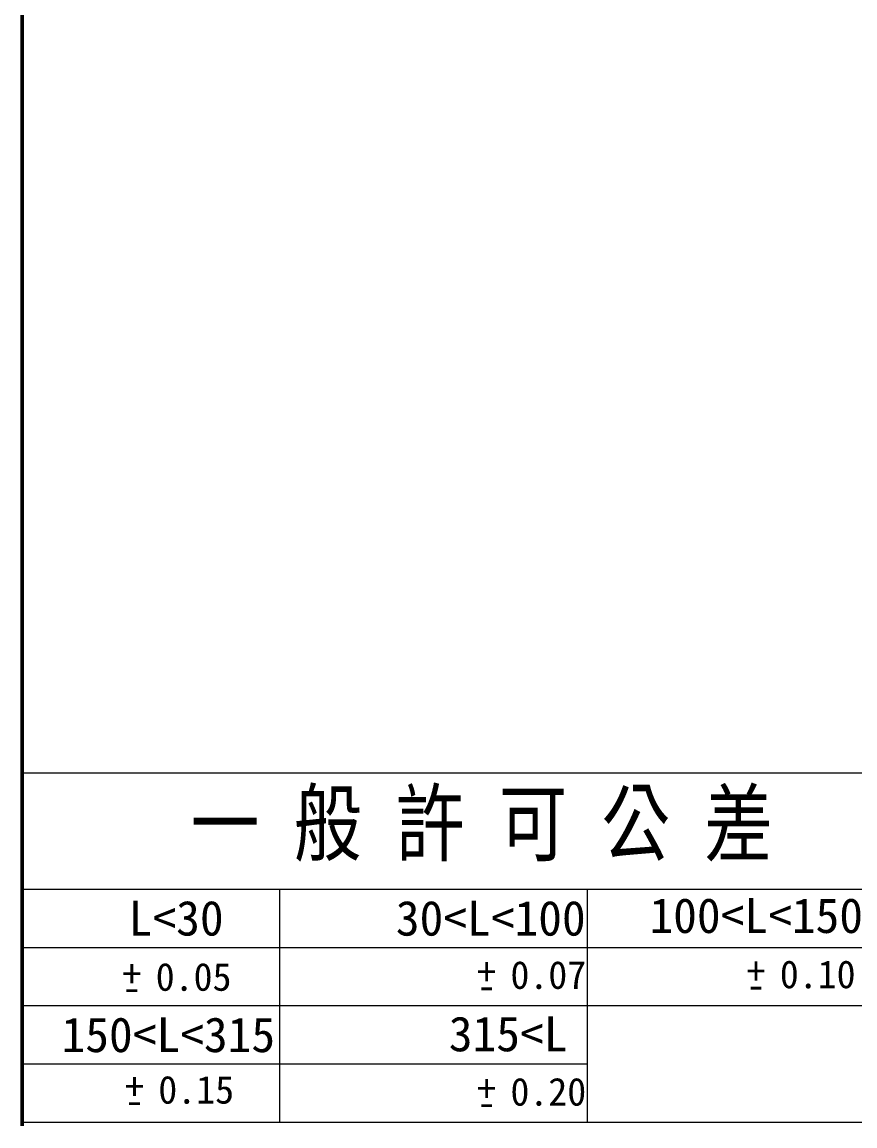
# Model space of a CAD drawing. Header units: millimetres. Extents: x 200 to 5740, y 200 to 4000.
# Drawn here: x 200 to 1155, y 200 to 1465 of the extents above; entities that cross this region are included whole.
import ezdxf
from ezdxf.enums import TextEntityAlignment as Align

# ---------------------------------------------------------------- set-up
doc = ezdxf.new("R2010")
doc.units = ezdxf.units.MM
doc.header["$LTSCALE"] = 20
for name, color, linetype, lineweight in [('圖框 (ISO)', 7, 'Continuous', 50), ('圖框層', 7, 'Continuous', 20), ('標題 (ISO)', 7, 'Continuous', 50)]:
    doc.layers.add(name, color=color, linetype=linetype, lineweight=lineweight)
doc.styles.add('STSL_59', font='kaiu.ttf')
doc.styles.add('STSL_62', font='kaiu.ttf')
doc.styles.add('文字型式124', font='kaiu.ttf')
doc.styles.add('文字型式61', font='kaiu.ttf')
doc.styles.add('文字型式65', font='kaiu.ttf')
doc.styles.add('文字型式68', font='kaiu.ttf', dxfattribs={"width": 0.8})
doc.styles.add('文字型式85', font='kaiu.ttf')
doc.styles.add('文字型式88', font='kaiu.ttf')

# ---------------------------------------------------------------- blocks, each defined once
blk = doc.blocks.new('圖框 預設圖框')
at = {"layer": '圖框 (ISO)', "flags": 128}
blk.add_lwpolyline([(10, 10), (10, 200)], dxfattribs=at)
blk = doc.blocks.new('標題欄框 ISO')
at = {"layer": '圖框層', "color": 7}
for p, q in [((85.948, 35.033), (362.948, 35.033)), ((85.948, 15.036), (85.948, 35.033)), ((85.948, 28.368), (140.141, 28.368)), ((100.728, 15.036), (100.728, 28.368)), ((118.355, 15.036), (118.355, 28.368)), ((85.948, 25.035), (202.948, 25.035)), ((85.948, 21.702), (140.141, 21.702)), ((85.948, 18.369), (118.355, 18.369)), ((85.948, 15.035), (362.948, 15.035))]:
    blk.add_line(p, q, dxfattribs=at)
at = {"layer": '圖框層', "color": 7, "style": '文字型式68', "width": 0.8}
blk.add_text('       一 般 許 可 公 差', height=3.59946, dxfattribs=at).set_placement((81.905, 30.355))
at = {"layer": '圖框層', "color": 7}
for s, height, style, p in [('100<L<150', 1.9997, 'STSL_59', (121.91, 25.864)), ('L<30', 1.9997, 'STSL_59', (92.061, 25.715)), ('30<L<100', 1.9997, 'STSL_59', (107.373, 25.713)), ('+', 1.596, 'STSL_62', (91.701, 22.737)), ('0.05', 1.5958, 'STSL_62', (93.609, 22.554)), ('+', 1.596, 'STSL_62', (112.035, 22.845)), ('0.07', 1.5958, 'STSL_62', (113.943, 22.662)), ('+', 1.596, 'STSL_62', (127.476, 22.883)), ('0.10', 1.5958, 'STSL_62', (129.384, 22.7)), ('-', 1.596, 'STSL_62', (127.476, 22.09)), ('-', 1.596, 'STSL_62', (91.701, 21.944)), ('-', 1.596, 'STSL_62', (112.035, 22.052)), ('150<L<315', 1.9997, 'STSL_59', (88.209, 19.037)), ('315<L', 1.9997, 'STSL_59', (110.409, 19.086)), ('+', 1.596, 'STSL_62', (91.85, 16.271)), ('0.15', 1.5958, 'STSL_62', (93.758, 16.088)), ('+', 1.596, 'STSL_62', (112.035, 16.156)), ('0.20', 1.5958, 'STSL_62', (113.943, 15.973)), ('-', 1.596, 'STSL_62', (91.85, 15.478)), ('-', 1.596, 'STSL_62', (112.035, 15.363))]:
    blk.add_text(s, height=height, dxfattribs=dict(at, style=style)).set_placement(p)
at = {"layer": '標題 (ISO)'}
for tag, p, height, style in [('描述_001', (104.682, 197.697), 4, '文字型式65'), ('狀態_001', (264.797, 30.13), 3.5, '文字型式85'), ('視圖比例_001', (286.455, 30.171), 3.5, '文字型式85'), ('主題_001', (152.195, 28.703), 3.3, '文字型式124'), ('建立日期_001', (285.992, 24.116), 2.5, '文字型式88'), ('標題_001', (216.179, 16.901), 3.5, '文字型式85'), ('工程師_001', (305.416, 17.03), 3.5, '文字型式85'), ('設計師_001', (345.416, 17.03), 3.5, '文字型式85'), ('零件號碼_001', (251.525, 17.134), 3, '文字型式61')]:
    blk.add_attdef(tag, p, '', height=height, dxfattribs=dict(at, style=style))
at = {"layer": '標題 (ISO)', "style": '文字型式85'}
blk.add_attdef('授權者', text='', height=3.5, dxfattribs=at).set_placement((314.948, 41.033), align=Align.TOP_LEFT)
at = {"layer": '標題 (ISO)', "style": '文字型式61'}
blk.add_attdef('材料', text='', height=3, dxfattribs=at).set_placement((247.448, 31.783), align=Align.MIDDLE_CENTER)

msp = doc.modelspace()

# ---------------------------------------------------------------- block references
at = {"xscale": 20, "yscale": 20, "zscale": 20}
for name, p in [('圖框 預設圖框', (0, 0)), ('標題欄框 ISO', (-1518.959, -96.219))]:
    msp.add_blockref(name, p, dxfattribs=at)

doc.saveas('drawing.dxf')
